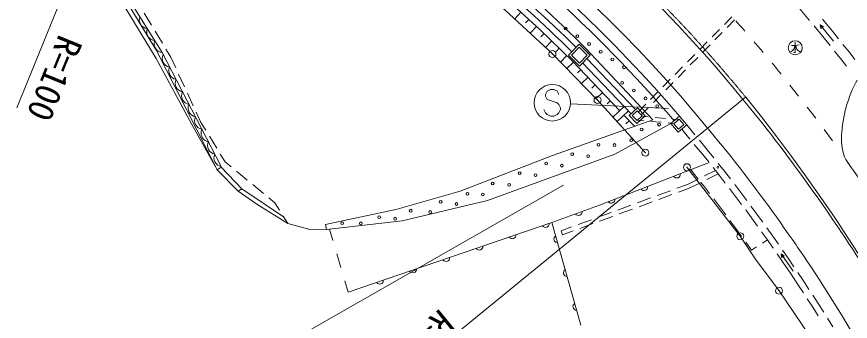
# Model space of a CAD drawing. Units: millimetres, scale not verified. Extents: x 40000 to 680000, y 20000 to 380000.
# Drawn here: x 281207 to 340656, y 241768 to 263497 of the extents above; entities that cross this region are included whole.
import ezdxf
from ezdxf.enums import TextEntityAlignment as Align

# ---------------------------------------------------------------- set-up
doc = ezdxf.new("R2010")
doc.units = ezdxf.units.MM
doc.header["$LTSCALE"] = 1000
doc.header["$PDMODE"] = 32
doc.header["$PDSIZE"] = 500
doc.linetypes.add('CHAIN', pattern=[18.5, 12, -1.5, 3.5, -1.5])
for name, color, linetype, lineweight in [('M-BGD', 7, 'Continuous', 13), ('M-BMK', 2, 'CHAIN', 13), ('M-BMK-ROW', 30, 'Continuous', 13), ('M-BMK-SRVR', 3, 'Continuous', 13), ('M-STR-HTXT', 7, 'Continuous', 13), ('M-STR-STRC', 7, 'Continuous', 13)]:
    doc.layers.add(name, color=color, linetype=linetype, lineweight=lineweight)
doc.styles.add('ＭＳ ゴシック', font='')
doc.styles.get('ＭＳ ゴシック').set_extended_font_data('MS Gothic')

msp = doc.modelspace()

# ---------------------------------------------------------------- linework, layer by layer
at = {"layer": 'M-BGD'}
for p, q in [((286781, 267716), (291166, 260503)), ((291575, 260948), (287728, 267149)), ((288056, 266182), (291177, 261086)), ((316051, 263971), (319414, 260835)), ((337026, 264085), (337750, 263217)), ((290820, 262903), (290304, 263759)), ((317163, 263811), (316734, 263334)), ((332198, 263484), (331672, 262949)), ((317719, 263307), (317500, 263068)), ((318271, 262799), (317825, 262318)), ((332402, 263263), (331877, 262728)), ((338070, 262833), (338794, 261966)), ((338507, 262909), (338563, 262663)), ((338737, 262806), (338507, 262909)), ((339459, 261749), (338507, 262909)), ((338563, 262663), (338737, 262806)), ((338661, 263327), (339391, 262453)), ((291595, 261618), (291078, 262474)), ((318819, 262288), (318595, 262049)), ((331322, 262593), (330796, 262058)), ((331526, 262372), (331000, 261837)), ((339391, 262453), (339821, 261913)), ((319364, 261772), (318915, 261301)), ((330445, 261702), (329919, 261167)), ((336727, 261683), (336727, 260934)), ((338794, 261966), (339220, 261432)), ((291177, 261086), (295497, 252580)), ((292209, 260598), (291853, 261190)), ((319904, 261252), (319677, 261017)), ((321326, 261531), (320552, 260750)), ((321327, 261319), (320764, 260751)), ((322108, 260757), (321326, 261531)), ((321896, 260756), (321327, 261319)), ((326581, 256147), (321804, 261237)), ((330650, 261480), (330124, 260946)), ((336457, 261445), (336694, 261445)), ((337018, 261499), (336759, 261445)), ((339532, 261041), (339958, 260507)), ((340133, 261522), (340564, 260983)), ((291166, 260503), (293702, 255798)), ((295795, 252806), (291575, 260948)), ((292549, 259859), (292209, 260598)), ((319414, 260835), (322629, 257550)), ((320441, 260728), (319979, 260258)), ((321334, 259976), (320552, 260750)), ((321333, 260188), (320764, 260751)), ((321896, 260756), (321333, 260188)), ((322108, 260757), (321334, 259976)), ((325342, 256875), (321877, 260521)), ((329569, 260810), (329043, 260275)), ((329773, 260589), (329247, 260054)), ((336727, 260934), (336630, 260934)), ((339958, 260507), (340376, 259966)), ((340564, 260983), (340986, 260436)), ((320914, 260257), (320430, 259797)), ((324208, 256791), (320847, 260328)), ((325023, 256572), (321565, 260211)), ((328692, 259919), (328167, 259384)), ((293176, 258496), (292758, 259405)), ((321431, 259714), (321192, 259488)), ((328897, 259698), (328371, 259163)), ((321947, 259170), (321479, 258725)), ((322464, 258626), (322234, 258408)), ((327816, 259028), (327290, 258493)), ((328020, 258806), (327495, 258272)), ((336971, 257835), (336352, 258620)), ((293802, 257134), (293385, 258042)), ((322980, 258083), (322528, 257653)), ((326940, 258136), (326414, 257601)), ((322629, 257550), (324450, 255545)), ((323542, 257492), (323312, 257273)), ((327144, 257915), (326618, 257380)), ((323730, 256337), (324527, 257094)), ((324892, 256448), (325472, 256999)), ((325472, 256999), (326023, 256419)), ((326063, 257245), (325539, 256711)), ((326268, 257024), (325746, 256493)), ((338187, 256247), (337583, 257044)), ((294351, 255940), (294011, 256679)), ((324026, 256012), (324830, 256775)), ((325265, 255678), (324511, 256472)), ((325443, 255868), (324892, 256448)), ((325104, 256443), (325467, 256787)), ((325449, 256080), (325104, 256443)), ((326023, 256419), (325443, 255868)), ((325811, 256425), (325449, 256080)), ((325467, 256787), (325811, 256425)), ((325775, 256390), (326231, 256350)), ((326729, 256306), (327476, 256241)), ((327864, 255879), (328478, 256392)), ((328478, 256392), (328991, 255778)), ((293702, 255798), (295497, 252580)), ((294685, 255395), (294351, 255940)), ((319423, 253594), (326581, 256147)), ((324888, 256075), (324658, 255856)), ((325485, 256115), (325923, 256076)), ((326421, 256032), (327168, 255967)), ((327666, 255923), (328104, 255884)), ((327864, 255879), (328377, 255265)), ((327974, 256197), (328430, 256157)), ((328076, 255860), (328459, 256181)), ((328076, 255860), (328396, 255477)), ((328377, 255265), (328991, 255778)), ((328396, 255477), (328780, 255797)), ((328459, 256181), (328780, 255797)), ((329576, 255071), (328991, 255778)), ((328630, 255477), (329214, 254771)), ((330493, 255531), (330493, 255531)), ((339376, 254639), (338785, 255446)), ((295469, 254116), (294946, 254969)), ((329708, 254912), (329718, 254899)), ((330480, 253978), (329895, 254686)), ((329532, 254386), (330116, 253681)), ((330922, 253426), (330480, 253978)), ((296064, 253145), (295730, 253690)), ((330116, 253681), (330556, 253132)), ((295497, 252580), (295799, 252764)), ((295799, 252764), (297257, 251223)), ((296494, 252792), (296064, 253145)), ((330868, 252742), (331308, 252193)), ((331677, 252483), (331235, 253035)), ((295497, 252580), (297004, 251044)), ((297653, 251839), (296880, 252474)), ((329290, 252567), (329280, 252580)), ((329811, 251913), (329290, 252567)), ((330264, 252137), (331044, 252522)), ((330419, 251879), (331236, 252283)), ((331308, 252193), (331739, 251634)), ((332111, 251921), (331677, 252483)), ((298812, 250887), (298039, 251522)), ((328292, 251257), (329035, 251530)), ((329035, 251530), (329815, 251915)), ((329154, 251254), (329971, 251657)), ((330181, 251449), (330003, 251673)), ((332850, 250963), (332416, 251525)), ((297004, 251044), (297257, 251223)), ((298335, 250136), (297004, 251044)), ((297257, 251223), (300242, 249232)), ((326884, 250740), (327823, 251084)), ((328403, 250978), (329154, 251254)), ((330612, 250890), (330181, 251449)), ((332044, 251238), (332475, 250679)), ((333275, 250391), (332850, 250963)), ((299628, 250217), (299198, 250570)), ((308707, 248927), (314775, 250377)), ((325476, 250223), (326415, 250568)), ((325587, 249944), (326525, 250289)), ((326995, 250461), (327934, 250806)), ((331349, 249935), (330918, 250494)), ((332475, 250679), (332898, 250111)), ((300552, 248735), (298335, 250136)), ((299958, 249688), (299628, 250217)), ((303237, 248672), (308346, 249758)), ((324068, 249706), (325006, 250051)), ((324179, 249427), (325117, 249772)), ((331771, 249367), (331349, 249935)), ((333196, 249709), (333619, 249141)), ((333998, 249418), (333573, 249990)), ((300552, 248735), (300222, 249264)), ((322660, 249189), (323598, 249534)), ((322770, 248910), (323709, 249255)), ((333619, 249141), (334033, 248563)), ((334415, 248838), (333998, 249418)), ((300552, 248735), (302199, 248287)), ((303237, 248672), (303310, 248329)), ((303310, 248329), (308707, 248927)), ((319381, 248822), (304848, 243843)), ((321445, 241492), (319381, 248822)), ((320039, 248227), (320782, 248500)), ((321251, 248672), (322190, 249017)), ((321362, 248393), (322301, 248738)), ((332492, 248397), (332070, 248965)), ((302199, 248287), (303310, 248329)), ((303748, 247535), (303505, 248351)), ((320142, 247946), (320039, 248227)), ((320142, 247946), (320893, 248221)), ((332907, 247820), (332492, 248397)), ((334325, 248157), (334740, 247580)), ((335124, 247851), (334707, 248432)), ((333613, 246836), (333199, 247413)), ((334740, 247580), (334385, 247346)), ((334740, 247580), (335147, 246994)), ((335533, 247262), (335124, 247851)), ((333968, 247070), (333613, 246836)), ((336228, 246262), (335818, 246851)), ((304319, 245618), (304034, 246576)), ((335432, 246583), (335840, 245997)), ((335726, 246572), (335760, 246323)), ((335946, 246450), (335726, 246572)), ((336573, 245334), (335726, 246572)), ((335760, 246323), (335946, 246450)), ((336629, 245666), (336228, 246262)), ((335840, 245997), (336382, 245198)), ((336382, 245198), (336918, 244394)), ((337310, 244654), (336908, 245251)), ((304848, 243843), (304604, 244659)), ((336918, 244394), (337311, 243793)), ((337705, 244050), (337310, 244654)), ((337585, 243375), (337978, 242773)), ((338373, 243028), (337978, 243632)), ((337978, 242773), (338364, 242165)), ((338761, 242417), (338373, 243028)), ((339417, 241384), (339029, 241995)), ((343245, 236830), (340065, 242156))]:
    msp.add_line(p, q, dxfattribs=at)
for points in [[(339854, 248360), (339697, 248593), (339417, 249007), (339136, 249419), (338853, 249830), (338568, 250241), (338282, 250650), (337994, 251058), (337705, 251464), (337414, 251870), (337121, 252274), (336827, 252677), (336531, 253079), (336233, 253480), (335933, 253879), (335632, 254276), (335329, 254673), (335024, 255068), (334717, 255461), (334409, 255854), (334099, 256244), (333786, 256633), (333472, 257021), (333157, 257407), (332999, 257600)], [(314775, 250377), (323873, 253685), (327864, 255879)], [(336890, 247064), (336783, 247219), (336506, 247620), (336228, 248019), (335948, 248418), (335666, 248815), (335383, 249211), (335099, 249605), (334813, 249998), (334526, 250390), (334237, 250780), (333947, 251169), (333655, 251556), (333361, 251942), (333066, 252327), (332770, 252710), (332471, 253091), (332171, 253471), (331870, 253849), (331567, 254226), (331262, 254601), (330956, 254974), (330648, 255346), (330493, 255531)], [(308346, 249758), (312828, 251045), (319423, 253594)], [(342815, 249655), (342641, 249920), (342359, 250345), (342075, 250770), (341789, 251194), (341502, 251617), (341213, 252039), (340922, 252461), (340629, 252881), (340335, 253300)], [(330596, 253088), (322762, 250062), (319381, 248822)], [(344244, 241422), (343987, 241850), (343728, 242278), (343469, 242705), (343208, 243131), (342946, 243556), (342683, 243981), (342418, 244405), (342152, 244827), (341885, 245250), (341617, 245671), (341347, 246091), (341075, 246510), (340803, 246929), (340529, 247346), (340253, 247763), (339976, 248178), (339854, 248360)], [(340065, 242156), (338420, 244789), (338150, 245197), (337880, 245603), (337608, 246009), (337335, 246413), (337060, 246816), (336890, 247064)]]:
    msp.add_lwpolyline(points, dxfattribs=at)
for centre, radius in [((320356, 262656), 100), ((321189, 262103), 100), ((322022, 261549), 100), ((336727, 261282), 500), ((322854, 260995), 100), ((323687, 260442), 100), ((324520, 259888), 100), ((324383, 258779), 100), ((325215, 258225), 100), ((326048, 257671), 100), ((326881, 257118), 100), ((327014, 255798), 100), ((325773, 255452), 100), ((322694, 254362), 100), ((325032, 254675), 100), ((323833, 254340), 100), ((320828, 253697), 100), ((321967, 253554), 100), ((318965, 253030), 100), ((320088, 252871), 100), ((331206, 252762), 70), ((317077, 252337), 100), ((318208, 252187), 100), ((315151, 251594), 100), ((316328, 251504), 100), ((313352, 250863), 100), ((314449, 250820), 100), ((311440, 250285), 100), ((309307, 249660), 100), ((312569, 250136), 100), ((307059, 249196), 100), ((308197, 249088), 100), ((310695, 249562), 100), ((304424, 248770), 100), ((305747, 248754), 100)]:
    msp.add_circle(centre, radius, dxfattribs=at)
for centre, radius, start, end in [((255755, 194486), 99750, 39.25163, 67.83661), ((255755, 194486), 96500, 39.24194, 67.83661), ((255716, 194417), 95579, 40.42259, 66.83423), ((248730, 187763), 102305, 45.15494, 64.75639), ((255755, 194486), 95000, 40.40943, 55.93529), ((248730, 187763), 103185, 45.45941, 55.01774), ((248730, 187763), 103625, 45.15658, 55.15864), ((248730, 187763), 102745, 45.45997, 55.01734), ((290576, 263270), 625, 158.68495, 264.94515), ((255755, 194486), 103000, 41.29232, 41.84858), ((291103, 262420), 625, 158.68495, 264.94515), ((291630, 261570), 625, 158.68495, 264.94515), ((255755, 194486), 103000, 40.17978, 40.73605), ((336194, 261449), 500, 295.99619, 359.52396), ((337259, 261459), 500, 181.62039, 246.75013), ((292217, 260525), 625, 154.26964, 260.52985), ((292677, 259638), 625, 154.26964, 260.52985), ((255755, 194486), 103000, 39.06724, 39.62351), ((293137, 258750), 625, 154.26964, 260.52985), ((349547, 254481), 9536, 151.86519, 176.81184), ((293597, 257862), 625, 154.26964, 260.52985), ((294057, 256974), 625, 154.26964, 260.52985), ((294518, 256086), 625, 154.26964, 260.52985), ((294978, 255198), 625, 154.26964, 260.52985), ((295438, 254311), 625, 154.26964, 260.52985), ((343516, 254760), 3500, 175.86702, 204.65176), ((295898, 253423), 625, 154.26964, 260.52985), ((328277, 252252), 256, 213.79836, 8.43759), ((325944, 251352), 256, 213.79836, 8.43759), ((323612, 250451), 256, 213.79836, 8.43759), ((321272, 249576), 256, 212.82096, 7.46019), ((318922, 248725), 256, 211.59327, 6.2325), ((316557, 247914), 256, 211.59327, 6.2325), ((319774, 247634), 256, 118.40781, 273.04705), ((314192, 247104), 256, 211.59327, 6.2325), ((311827, 246294), 256, 211.59327, 6.2325), ((309462, 245483), 256, 211.59327, 6.2325), ((320451, 245228), 256, 118.40781, 273.04705), ((307097, 244673), 256, 211.59327, 6.2325), ((321129, 242821), 256, 118.40781, 273.04705)]:
    msp.add_arc(centre, radius, start, end, dxfattribs=at)
at = {"layer": 'M-BMK'}
msp.add_lwpolyline([(346107, 238465), (345194, 240061), (344001, 242093), (343409, 243078), (342475, 244604), (341525, 246119), (340556, 247624), (339569, 249115), (338562, 250594), (337534, 252058), (336485, 253506), (335413, 254938), (334318, 256353), (333198, 257748), (333192, 257757)], dxfattribs=at)
msp.add_arc((255747, 194493), 100000, 39.24506, 67.84056, dxfattribs=at)
at = {"layer": 'M-BMK-ROW'}
for points in [[(312647, 266868), (316051, 263971), (319414, 260835), (322629, 257550), (326041, 253792)], [(329006, 252759), (332806, 247833), (333888, 246212), (335573, 243952), (338266, 239968), (338817, 237551)]]:
    msp.add_lwpolyline(points, dxfattribs=at)
for centre in [(319414, 260835), (322629, 257550), (326041, 253792), (329006, 252759), (332806, 247833), (335573, 243952)]:
    msp.add_circle(centre, 250, dxfattribs=at)
for p in [(319414, 260835), (322629, 257550), (326041, 253792), (329006, 252759), (332806, 247833), (335573, 243952)]:
    msp.add_point(p, dxfattribs=at)
at = {"layer": 'M-BMK-SRVR'}
for p, q in [((293465, 287107), (281207, 257007)), ((333191, 257757), (308022, 237196))]:
    msp.add_line(p, q, dxfattribs=at)
at = {"layer": 'M-STR-HTXT'}
msp.add_line((320191, 251490), (288492, 233361), dxfattribs=at)
at = {"layer": 'M-STR-STRC'}
for p, q in [((319047, 258182), (318929, 257946)), ((319284, 258300), (319047, 258182)), ((319520, 258300), (319284, 258300)), ((319756, 258182), (319520, 258300)), ((319875, 257946), (319756, 258182)), ((318929, 257946), (318929, 257828)), ((318929, 257828), (319047, 257591)), ((319047, 257591), (319756, 257355)), ((318929, 256646), (318811, 256882)), ((319756, 257355), (319875, 257237)), ((319875, 257237), (319993, 257000)), ((319993, 256882), (319875, 256646)), ((319993, 257000), (319993, 256882)), ((327691, 256939), (320700, 257290)), ((319047, 256528), (318929, 256646)), ((319284, 256410), (319047, 256528)), ((319520, 256410), (319284, 256410)), ((319756, 256528), (319520, 256410)), ((319875, 256646), (319756, 256528))]:
    msp.add_line(p, q, dxfattribs=at)
msp.add_circle((319402, 257355), 1300, dxfattribs=at)

# ---------------------------------------------------------------- texts
at = {"layer": 'M-BMK-SRVR', "style": 'ＭＳ ゴシック'}
msp.add_text('R=100', height=1833, rotation=247.841, dxfattribs=at).set_placement((283733, 262524), align=Align.BOTTOM_LEFT)
msp.add_text('R=100', height=1833, rotation=219.245, dxfattribs=at).set_placement((312589, 241316), align=Align.TOP_LEFT)

doc.saveas('drawing.dxf')
